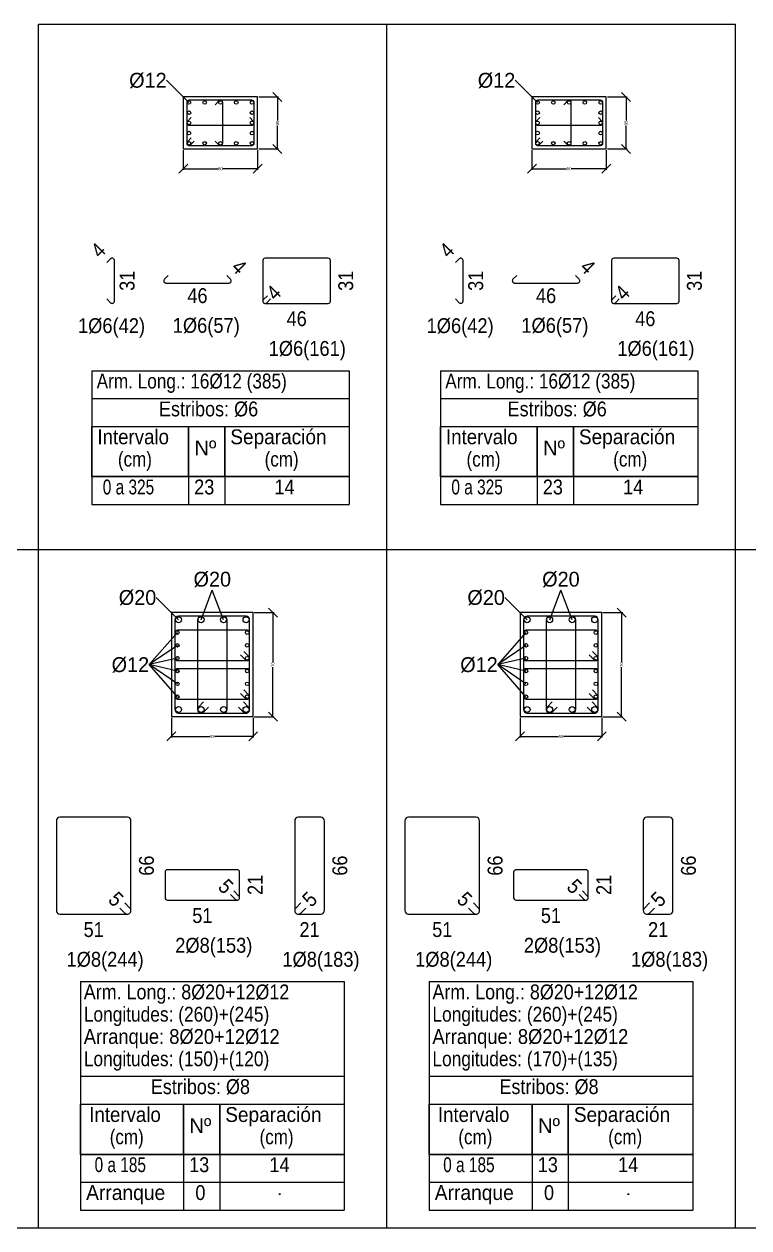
# Model space of a CAD drawing. Header units: millimetres. Extents: x 0 to 59.4, y 0 to 93.5.
# Drawn here: x 16.88 to 26.63, y 63.58 to 79.78 of the extents above; entities that cross this region are included whole.
import ezdxf
from ezdxf.enums import TextEntityAlignment as Align

# ---------------------------------------------------------------- set-up
doc = ezdxf.new("R2010")
doc.units = ezdxf.units.MM
for name, color, linetype, lineweight in [('ARM_LONGITUDINAL_Ø12', 171, 'Continuous', 9), ('ARM_LONGITUDINAL_Ø20', 30, 'Continuous', 9), ('ARM_TRANSVERSAL_DIMENSIONES_DE_LOS_ESTRIBOS', 122, 'Continuous', 9), ('ARM_TRANSVERSAL_REFERENCIA', 106, 'Continuous', 9), ('ARM_TRANSVERSAL_Ø6', 151, 'Continuous', 9), ('ARM_TRANSVERSAL_Ø8', 32, 'Continuous', 9), ('CUADRO_LINEAS', 7, 'Continuous', 9), ('CUADRO_LINEAS_DE_LA_TABLA_DE_DATOS_DE_LAS_COLUMNAS', 1, 'Continuous', 9), ('CUADRO_TEXTOS_DE_LA_TABLA_DE_DATOS_DE_LAS_COLUMNAS', 1, 'Continuous', 9), ('PILCPSECC_ARM_LONG_LINEAS_DE_LAS_ETIQUETAS_DE_LAS_POSICIONES_DE_ARMADO_LONGITUDINAL', 106, 'Continuous', 9), ('PILCPSECC_ARM_LONG_REFERENCIA', 106, 'Continuous', 9), ('SECC_COTAS', 122, 'Continuous', 9), ('SECC_HORMIGON', 1, 'Continuous', 9)]:
    doc.layers.add(name, color=color, linetype=linetype, lineweight=lineweight)
doc.styles.add('CYPETXT_0.06_romans', font='arial.ttf', dxfattribs={"height": 0.04})
doc.styles.add('CYPETXT_romans', font='arial.ttf', dxfattribs={"height": 0.2})
doc.dimstyles.new('cype_oblique', dxfattribs={"dimtxt": 0.18, "dimasz": 0.18, "dimexe": 0.015, "dimexo": 0.015, "dimgap": 0, "dimtad": 0, "dimdec": 4, "dimzin": 0, "dimdsep": 46, "dimtxsty": 'CYPETXT_0.06_romans', "dimblk": 'OBLIQUE', "dimtsz": 0.06, "dimcen": 0.09, "dimadec": 0, "dimazin": 0, "dimtfac": 1, "dimtdec": 4, "dimtofl": 0, "dimtmove": 2, "dimatfit": 3, "dimfxl": 1, "dimtolj": 1, "dimtzin": 0, "dimarcsym": 0})

# ---------------------------------------------------------------- blocks, each defined once
blk = doc.blocks.new('*D14')
at = {"layer": 'Defpoints', "color": 0, "transparency": 16777216}
for p in [(19.02, 78.098), (20.02, 78.098), (20.02, 77.832)]:
    blk.add_point(p, dxfattribs=at)
at = {"layer": 'SECC_COTAS', "color": 0, "lineweight": -2, "transparency": 16777216}
for p, q in [((19.02, 78.083), (19.02, 77.817)), ((20.02, 78.083), (20.02, 77.817)), ((18.96, 77.772), (19.08, 77.892)), ((19.02, 77.832), (19.487, 77.832)), ((20.02, 77.832), (19.553, 77.832)), ((19.96, 77.772), (20.08, 77.892))]:
    blk.add_line(p, q, dxfattribs=at)
at = {"layer": 'SECC_COTAS', "color": 0, "transparency": 16777216, "insert": (19.52, 77.832), "char_height": 0.04, "attachment_point": 5, "style": 'CYPETXT_0.06_romans'}
blk.add_mtext('\\A1;50', dxfattribs=at)
blk = doc.blocks.new('_OBLIQUE')
at = {"color": 0, "linetype": 'ByBlock', "lineweight": -2}
blk.add_line((-0.5, -0.5), (0.5, 0.5), dxfattribs=at)
blk = doc.blocks.new('*D15')
at = {"layer": 'Defpoints', "color": 0, "transparency": 16777216}
for p in [(20.02, 78.798), (20.286, 78.798), (20.02, 78.098)]:
    blk.add_point(p, dxfattribs=at)
at = {"layer": 'SECC_COTAS', "color": 0, "lineweight": -2, "transparency": 16777216}
for p, q in [((20.035, 78.798), (20.301, 78.798)), ((20.346, 78.738), (20.226, 78.858)), ((20.286, 78.798), (20.286, 78.481)), ((20.286, 78.098), (20.286, 78.415)), ((20.035, 78.098), (20.301, 78.098)), ((20.346, 78.038), (20.226, 78.158))]:
    blk.add_line(p, q, dxfattribs=at)
at = {"layer": 'SECC_COTAS', "color": 0, "transparency": 16777216, "insert": (20.286, 78.448), "char_height": 0.04, "attachment_point": 5, "rotation": 90, "style": 'CYPETXT_0.06_romans'}
blk.add_mtext('\\A1;35', dxfattribs=at)
blk = doc.blocks.new('*D16')
at = {"layer": 'Defpoints', "color": 0, "transparency": 16777216}
for p in [(23.71, 78.098), (24.71, 78.098), (24.71, 77.832)]:
    blk.add_point(p, dxfattribs=at)
at = {"layer": 'SECC_COTAS', "color": 0, "lineweight": -2, "transparency": 16777216}
for p, q in [((23.71, 78.083), (23.71, 77.817)), ((24.71, 78.083), (24.71, 77.817)), ((23.65, 77.772), (23.77, 77.892)), ((23.71, 77.832), (24.177, 77.832)), ((24.71, 77.832), (24.243, 77.832)), ((24.65, 77.772), (24.77, 77.892))]:
    blk.add_line(p, q, dxfattribs=at)
at = {"layer": 'SECC_COTAS', "color": 0, "transparency": 16777216, "insert": (24.21, 77.832), "char_height": 0.04, "attachment_point": 5, "style": 'CYPETXT_0.06_romans'}
blk.add_mtext('\\A1;50', dxfattribs=at)
blk = doc.blocks.new('*D17')
at = {"layer": 'Defpoints', "color": 0, "transparency": 16777216}
for p in [(24.71, 78.798), (24.976, 78.798), (24.71, 78.098)]:
    blk.add_point(p, dxfattribs=at)
at = {"layer": 'SECC_COTAS', "color": 0, "lineweight": -2, "transparency": 16777216}
for p, q in [((24.725, 78.798), (24.991, 78.798)), ((25.036, 78.738), (24.916, 78.858)), ((24.976, 78.798), (24.976, 78.481)), ((24.976, 78.098), (24.976, 78.415)), ((24.725, 78.098), (24.991, 78.098)), ((25.036, 78.038), (24.916, 78.158))]:
    blk.add_line(p, q, dxfattribs=at)
at = {"layer": 'SECC_COTAS', "color": 0, "transparency": 16777216, "insert": (24.976, 78.448), "char_height": 0.04, "attachment_point": 5, "rotation": 90, "style": 'CYPETXT_0.06_romans'}
blk.add_mtext('\\A1;35', dxfattribs=at)
blk = doc.blocks.new('*D38')
at = {"layer": 'Defpoints', "color": 0, "transparency": 16777216}
for p in [(18.86, 70.458), (19.96, 70.458), (19.96, 70.192)]:
    blk.add_point(p, dxfattribs=at)
at = {"layer": 'SECC_COTAS', "color": 0, "lineweight": -2, "transparency": 16777216}
for p, q in [((18.86, 70.443), (18.86, 70.177)), ((19.96, 70.443), (19.96, 70.177)), ((18.8, 70.132), (18.92, 70.252)), ((18.86, 70.192), (19.377, 70.192)), ((19.96, 70.192), (19.443, 70.192)), ((19.9, 70.132), (20.02, 70.252))]:
    blk.add_line(p, q, dxfattribs=at)
at = {"layer": 'SECC_COTAS', "color": 0, "transparency": 16777216, "insert": (19.41, 70.192), "char_height": 0.04, "attachment_point": 5, "style": 'CYPETXT_0.06_romans'}
blk.add_mtext('\\A1;55', dxfattribs=at)
blk = doc.blocks.new('*D39')
at = {"layer": 'Defpoints', "color": 0, "transparency": 16777216}
for p in [(19.96, 71.858), (20.226, 71.858), (19.96, 70.458)]:
    blk.add_point(p, dxfattribs=at)
at = {"layer": 'SECC_COTAS', "color": 0, "lineweight": -2, "transparency": 16777216}
for p, q in [((19.975, 71.858), (20.241, 71.858)), ((20.286, 71.798), (20.166, 71.918)), ((20.226, 71.858), (20.226, 71.191)), ((20.226, 70.458), (20.226, 71.126)), ((20.286, 70.398), (20.166, 70.518)), ((19.975, 70.458), (20.241, 70.458))]:
    blk.add_line(p, q, dxfattribs=at)
at = {"layer": 'SECC_COTAS', "color": 0, "transparency": 16777216, "insert": (20.226, 71.158), "char_height": 0.04, "attachment_point": 5, "rotation": 90, "style": 'CYPETXT_0.06_romans'}
blk.add_mtext('\\A1;70', dxfattribs=at)
blk = doc.blocks.new('*D40')
at = {"layer": 'Defpoints', "color": 0, "transparency": 16777216}
for p in [(23.55, 70.458), (24.65, 70.458), (24.65, 70.192)]:
    blk.add_point(p, dxfattribs=at)
at = {"layer": 'SECC_COTAS', "color": 0, "lineweight": -2, "transparency": 16777216}
for p, q in [((23.55, 70.443), (23.55, 70.177)), ((24.65, 70.443), (24.65, 70.177)), ((23.49, 70.132), (23.61, 70.252)), ((23.55, 70.192), (24.067, 70.192)), ((24.65, 70.192), (24.133, 70.192)), ((24.59, 70.132), (24.71, 70.252))]:
    blk.add_line(p, q, dxfattribs=at)
at = {"layer": 'SECC_COTAS', "color": 0, "transparency": 16777216, "insert": (24.1, 70.192), "char_height": 0.04, "attachment_point": 5, "style": 'CYPETXT_0.06_romans'}
blk.add_mtext('\\A1;55', dxfattribs=at)
blk = doc.blocks.new('*D41')
at = {"layer": 'Defpoints', "color": 0, "transparency": 16777216}
for p in [(24.65, 71.858), (24.916, 71.858), (24.65, 70.458)]:
    blk.add_point(p, dxfattribs=at)
at = {"layer": 'SECC_COTAS', "color": 0, "lineweight": -2, "transparency": 16777216}
for p, q in [((24.665, 71.858), (24.931, 71.858)), ((24.976, 71.798), (24.856, 71.918)), ((24.916, 71.858), (24.916, 71.191)), ((24.916, 70.458), (24.916, 71.126)), ((24.976, 70.398), (24.856, 70.518)), ((24.665, 70.458), (24.931, 70.458))]:
    blk.add_line(p, q, dxfattribs=at)
at = {"layer": 'SECC_COTAS', "color": 0, "transparency": 16777216, "insert": (24.916, 71.158), "char_height": 0.04, "attachment_point": 5, "rotation": 90, "style": 'CYPETXT_0.06_romans'}
blk.add_mtext('\\A1;70', dxfattribs=at)

msp = doc.modelspace()

# ---------------------------------------------------------------- linework, layer by layer
at = {"layer": 'ARM_LONGITUDINAL_Ø12'}
for centre in [(19.096, 78.72234), (19.308, 78.72234), (19.52, 78.72234), (19.732, 78.72234), (19.944, 78.72234), (23.786, 78.72234), (23.998, 78.72234), (24.21, 78.72234), (24.422, 78.72234), (24.634, 78.72234), (19.096, 78.58534), (19.944, 78.58534), (23.786, 78.58534), (24.634, 78.58534), (19.096, 78.44834), (19.944, 78.44834), (23.786, 78.44834), (24.634, 78.44834), (19.096, 78.31134), (19.944, 78.31134), (23.786, 78.31134), (24.634, 78.31134), (19.096, 78.17434), (19.308, 78.17434), (19.52, 78.17434), (19.732, 78.17434), (19.944, 78.17434), (23.786, 78.17434), (23.998, 78.17434), (24.21, 78.17434), (24.422, 78.17434), (24.634, 78.17434), (18.94, 71.58977), (19.88, 71.58977), (23.63, 71.58977), (24.57, 71.58977), (18.94, 71.4172), (19.88, 71.4172), (23.63, 71.4172), (24.57, 71.4172), (18.94, 71.24462), (19.88, 71.24462), (23.63, 71.24462), (24.57, 71.24462), (18.94, 71.07205), (19.88, 71.07205), (23.63, 71.07205), (24.57, 71.07205), (18.94, 70.89948), (19.88, 70.89948), (23.63, 70.89948), (24.57, 70.89948), (18.94, 70.72691), (19.88, 70.72691), (23.63, 70.72691), (24.57, 70.72691)]:
    msp.add_circle(centre, 0.024, dxfattribs=at)
at = {"layer": 'ARM_LONGITUDINAL_Ø20'}
for centre in [(18.956, 71.76234), (19.25867, 71.76234), (19.56133, 71.76234), (19.864, 71.76234), (23.646, 71.76234), (23.94867, 71.76234), (24.25133, 71.76234), (24.554, 71.76234), (18.956, 70.55434), (19.25867, 70.55434), (19.56133, 70.55434), (19.864, 70.55434), (23.646, 70.55434), (23.94867, 70.55434), (24.25133, 70.55434), (24.554, 70.55434)]:
    msp.add_circle(centre, 0.04, dxfattribs=at)
at = {"layer": 'ARM_TRANSVERSAL_Ø6'}
for points in [[(19.1257, 78.24646), (19.07479, 78.19555), (19.07106, 78.19101), (19.06828, 78.18582), (19.06658, 78.18019), (19.066, 78.17434), (19.06658, 78.16849), (19.06828, 78.16286), (19.07106, 78.15767), (19.07479, 78.15312), (19.07933, 78.14939), (19.08452, 78.14662), (19.09015, 78.14491), (19.096, 78.14434), (19.944, 78.14434), (19.95548, 78.14662), (19.96521, 78.15312), (19.97172, 78.16286), (19.974, 78.17434), (19.974, 78.72234), (19.97172, 78.73382), (19.96521, 78.74355), (19.95548, 78.75005), (19.944, 78.75234), (19.096, 78.75234), (19.08452, 78.75005), (19.07479, 78.74355), (19.06828, 78.73382), (19.066, 78.72234), (19.066, 78.17434), (19.06658, 78.16849), (19.06828, 78.16286), (19.07106, 78.15767), (19.07479, 78.15312), (19.07933, 78.14939), (19.08452, 78.14662), (19.09015, 78.14491), (19.096, 78.14434), (19.10185, 78.14491), (19.10748, 78.14662), (19.11267, 78.14939), (19.11721, 78.15312), (19.16812, 78.20404)], [(19.44788, 78.20404), (19.49879, 78.15312), (19.505, 78.14836), (19.51224, 78.14536), (19.52, 78.14434), (19.52668, 78.14509), (19.53302, 78.14731), (19.5387, 78.15088), (19.54345, 78.15563), (19.54703, 78.16132), (19.54925, 78.16766), (19.55, 78.17434), (19.55, 78.72234), (19.54925, 78.72901), (19.54703, 78.73535), (19.54345, 78.74104), (19.5387, 78.74579), (19.53302, 78.74937), (19.52668, 78.75159), (19.52, 78.75234), (19.51224, 78.75132), (19.505, 78.74832), (19.49879, 78.74355), (19.44788, 78.69264)], [(23.8157, 78.24646), (23.76479, 78.19555), (23.76106, 78.19101), (23.75828, 78.18582), (23.75658, 78.18019), (23.756, 78.17434), (23.75658, 78.16849), (23.75828, 78.16286), (23.76106, 78.15767), (23.76479, 78.15312), (23.76933, 78.14939), (23.77452, 78.14662), (23.78015, 78.14491), (23.786, 78.14434), (24.634, 78.14434), (24.64548, 78.14662), (24.65521, 78.15312), (24.66172, 78.16286), (24.664, 78.17434), (24.664, 78.72234), (24.66172, 78.73382), (24.65521, 78.74355), (24.64548, 78.75005), (24.634, 78.75234), (23.786, 78.75234), (23.77452, 78.75005), (23.76479, 78.74355), (23.75828, 78.73382), (23.756, 78.72234), (23.756, 78.17434), (23.75658, 78.16849), (23.75828, 78.16286), (23.76106, 78.15767), (23.76479, 78.15312), (23.76933, 78.14939), (23.77452, 78.14662), (23.78015, 78.14491), (23.786, 78.14434), (23.79185, 78.14491), (23.79748, 78.14662), (23.80267, 78.14939), (23.80721, 78.15312), (23.85812, 78.20404)], [(24.13788, 78.20404), (24.18879, 78.15312), (24.195, 78.14836), (24.20224, 78.14536), (24.21, 78.14434), (24.21668, 78.14509), (24.22302, 78.14731), (24.2287, 78.15088), (24.23345, 78.15563), (24.23703, 78.16132), (24.23925, 78.16766), (24.24, 78.17434), (24.24, 78.72234), (24.23925, 78.72901), (24.23703, 78.73535), (24.23345, 78.74104), (24.2287, 78.74579), (24.22302, 78.74937), (24.21668, 78.75159), (24.21, 78.75234), (24.20224, 78.75132), (24.195, 78.74832), (24.18879, 78.74355), (24.13788, 78.69264)], [(19.1257, 78.52046), (19.07479, 78.46955), (19.07002, 78.46334), (19.06702, 78.4561), (19.066, 78.44834), (19.06675, 78.44166), (19.06897, 78.43532), (19.07255, 78.42963), (19.0773, 78.42488), (19.08298, 78.42131), (19.08932, 78.41909), (19.096, 78.41834), (19.944, 78.41834), (19.95068, 78.41909), (19.95702, 78.42131), (19.9627, 78.42488), (19.96745, 78.42963), (19.97103, 78.43532), (19.97325, 78.44166), (19.974, 78.44834), (19.97298, 78.4561), (19.96998, 78.46334), (19.96521, 78.46955), (19.9143, 78.52046)], [(23.8157, 78.52046), (23.76479, 78.46955), (23.76002, 78.46334), (23.75702, 78.4561), (23.756, 78.44834), (23.75675, 78.44166), (23.75897, 78.43532), (23.76255, 78.42963), (23.7673, 78.42488), (23.77298, 78.42131), (23.77932, 78.41909), (23.786, 78.41834), (24.634, 78.41834), (24.64068, 78.41909), (24.64702, 78.42131), (24.6527, 78.42488), (24.65745, 78.42963), (24.66103, 78.43532), (24.66325, 78.44166), (24.664, 78.44834), (24.66298, 78.4561), (24.65998, 78.46334), (24.65521, 78.46955), (24.6043, 78.52046)], [(17.99123, 76.07939), (18.04214, 76.02848), (18.04836, 76.02371), (18.05559, 76.02072), (18.06336, 76.01969), (18.07003, 76.02045), (18.07637, 76.02267), (18.08206, 76.02624), (18.08681, 76.03099), (18.09039, 76.03668), (18.0926, 76.04302), (18.09336, 76.04969), (18.09336, 76.59769), (18.0926, 76.60437), (18.09039, 76.61071), (18.08681, 76.6164), (18.08206, 76.62115), (18.07637, 76.62472), (18.07003, 76.62694), (18.06336, 76.62769), (18.05559, 76.62667), (18.04836, 76.62368), (18.04214, 76.61891), (17.99123, 76.568)], [(20.1507, 76.12182), (20.09979, 76.07091), (20.09606, 76.06636), (20.09328, 76.06118), (20.09158, 76.05555), (20.091, 76.04969), (20.09158, 76.04384), (20.09328, 76.03821), (20.09606, 76.03303), (20.09979, 76.02848), (20.10433, 76.02475), (20.10952, 76.02198), (20.11515, 76.02027), (20.121, 76.01969), (20.969, 76.01969), (20.98048, 76.02198), (20.99021, 76.02848), (20.99672, 76.03821), (20.999, 76.04969), (20.999, 76.59769), (20.99672, 76.60918), (20.99021, 76.61891), (20.98048, 76.62541), (20.969, 76.62769), (20.121, 76.62769), (20.10952, 76.62541), (20.09979, 76.61891), (20.09328, 76.60918), (20.091, 76.59769), (20.091, 76.04969), (20.09158, 76.04384), (20.09328, 76.03821), (20.09606, 76.03303), (20.09979, 76.02848), (20.10433, 76.02475), (20.10952, 76.02198), (20.11515, 76.02027), (20.121, 76.01969), (20.12685, 76.02027), (20.13248, 76.02198), (20.13767, 76.02475), (20.14221, 76.02848), (20.19312, 76.07939)], [(22.68123, 76.07939), (22.73214, 76.02848), (22.73836, 76.02371), (22.74559, 76.02072), (22.75336, 76.01969), (22.76003, 76.02045), (22.76637, 76.02267), (22.77206, 76.02624), (22.77681, 76.03099), (22.78039, 76.03668), (22.7826, 76.04302), (22.78336, 76.04969), (22.78336, 76.59769), (22.7826, 76.60437), (22.78039, 76.61071), (22.77681, 76.6164), (22.77206, 76.62115), (22.76637, 76.62472), (22.76003, 76.62694), (22.75336, 76.62769), (22.74559, 76.62667), (22.73836, 76.62368), (22.73214, 76.61891), (22.68123, 76.568)], [(24.8407, 76.12182), (24.78979, 76.07091), (24.78606, 76.06636), (24.78328, 76.06118), (24.78158, 76.05555), (24.781, 76.04969), (24.78158, 76.04384), (24.78328, 76.03821), (24.78606, 76.03303), (24.78979, 76.02848), (24.79433, 76.02475), (24.79952, 76.02198), (24.80515, 76.02027), (24.811, 76.01969), (25.659, 76.01969), (25.67048, 76.02198), (25.68021, 76.02848), (25.68672, 76.03821), (25.689, 76.04969), (25.689, 76.59769), (25.68672, 76.60918), (25.68021, 76.61891), (25.67048, 76.62541), (25.659, 76.62769), (24.811, 76.62769), (24.79952, 76.62541), (24.78979, 76.61891), (24.78328, 76.60918), (24.781, 76.59769), (24.781, 76.04969), (24.78158, 76.04384), (24.78328, 76.03821), (24.78606, 76.03303), (24.78979, 76.02848), (24.79433, 76.02475), (24.79952, 76.02198), (24.80515, 76.02027), (24.811, 76.01969), (24.81685, 76.02027), (24.82248, 76.02198), (24.82767, 76.02475), (24.83221, 76.02848), (24.88312, 76.07939)], [(18.81596, 76.39582), (18.76504, 76.34491), (18.76028, 76.33869), (18.75728, 76.33146), (18.75626, 76.32369), (18.75701, 76.31702), (18.75923, 76.31068), (18.7628, 76.30499), (18.76755, 76.30024), (18.77324, 76.29667), (18.77958, 76.29445), (18.78626, 76.29369), (19.63426, 76.29369), (19.64093, 76.29445), (19.64727, 76.29667), (19.65296, 76.30024), (19.65771, 76.30499), (19.66129, 76.31068), (19.66351, 76.31702), (19.66426, 76.32369), (19.66324, 76.33146), (19.66024, 76.33869), (19.65547, 76.34491), (19.60456, 76.39582)], [(23.50596, 76.39582), (23.45504, 76.34491), (23.45028, 76.33869), (23.44728, 76.33146), (23.44626, 76.32369), (23.44701, 76.31702), (23.44923, 76.31068), (23.4528, 76.30499), (23.45755, 76.30024), (23.46324, 76.29667), (23.46958, 76.29445), (23.47626, 76.29369), (24.32426, 76.29369), (24.33093, 76.29445), (24.33727, 76.29667), (24.34296, 76.30024), (24.34771, 76.30499), (24.35129, 76.31068), (24.35351, 76.31702), (24.35426, 76.32369), (24.35324, 76.33146), (24.35024, 76.33869), (24.34547, 76.34491), (24.29456, 76.39582)]]:
    msp.add_lwpolyline(points, dxfattribs=at)
at = {"layer": 'ARM_TRANSVERSAL_Ø8'}
for points in [[(19.76218, 70.58828), (19.83006, 70.5204), (19.83733, 70.51443), (19.84563, 70.50999), (19.85464, 70.50726), (19.864, 70.50634), (19.87336, 70.50726), (19.88237, 70.50999), (19.89067, 70.51443), (19.89794, 70.5204), (19.90391, 70.52767), (19.90835, 70.53597), (19.91108, 70.54497), (19.912, 70.55434), (19.912, 71.76234), (19.90835, 71.78071), (19.89794, 71.79628), (19.88237, 71.80668), (19.864, 71.81034), (18.956, 71.81034), (18.93763, 71.80668), (18.92206, 71.79628), (18.91165, 71.78071), (18.908, 71.76234), (18.908, 70.55434), (18.91165, 70.53597), (18.92206, 70.5204), (18.93763, 70.50999), (18.956, 70.50634), (19.864, 70.50634), (19.87336, 70.50726), (19.88237, 70.50999), (19.89067, 70.51443), (19.89794, 70.5204), (19.90391, 70.52767), (19.90835, 70.53597), (19.91108, 70.54497), (19.912, 70.55434), (19.91108, 70.5637), (19.90835, 70.57271), (19.90391, 70.58101), (19.89794, 70.58828), (19.83006, 70.65616)], [(19.29261, 70.65616), (19.22473, 70.58828), (19.21876, 70.58101), (19.21432, 70.57271), (19.21159, 70.5637), (19.21067, 70.55434), (19.21159, 70.54497), (19.21432, 70.53597), (19.21876, 70.52767), (19.22473, 70.5204), (19.232, 70.51443), (19.2403, 70.50999), (19.2493, 70.50726), (19.25867, 70.50634), (19.56133, 70.50634), (19.5797, 70.50999), (19.59527, 70.5204), (19.60568, 70.53597), (19.60933, 70.55434), (19.60933, 71.76234), (19.60568, 71.78071), (19.59527, 71.79628), (19.5797, 71.80668), (19.56133, 71.81034), (19.25867, 71.81034), (19.2403, 71.80668), (19.22473, 71.79628), (19.21432, 71.78071), (19.21067, 71.76234), (19.21067, 70.55434), (19.21159, 70.54497), (19.21432, 70.53597), (19.21876, 70.52767), (19.22473, 70.5204), (19.232, 70.51443), (19.2403, 70.50999), (19.2493, 70.50726), (19.25867, 70.50634), (19.26803, 70.50726), (19.27704, 70.50999), (19.28533, 70.51443), (19.29261, 70.5204), (19.36049, 70.58828)], [(24.45218, 70.58828), (24.52006, 70.5204), (24.52733, 70.51443), (24.53563, 70.50999), (24.54464, 70.50726), (24.554, 70.50634), (24.56336, 70.50726), (24.57237, 70.50999), (24.58067, 70.51443), (24.58794, 70.5204), (24.59391, 70.52767), (24.59835, 70.53597), (24.60108, 70.54497), (24.602, 70.55434), (24.602, 71.76234), (24.59835, 71.78071), (24.58794, 71.79628), (24.57237, 71.80668), (24.554, 71.81034), (23.646, 71.81034), (23.62763, 71.80668), (23.61206, 71.79628), (23.60165, 71.78071), (23.598, 71.76234), (23.598, 70.55434), (23.60165, 70.53597), (23.61206, 70.5204), (23.62763, 70.50999), (23.646, 70.50634), (24.554, 70.50634), (24.56336, 70.50726), (24.57237, 70.50999), (24.58067, 70.51443), (24.58794, 70.5204), (24.59391, 70.52767), (24.59835, 70.53597), (24.60108, 70.54497), (24.602, 70.55434), (24.60108, 70.5637), (24.59835, 70.57271), (24.59391, 70.58101), (24.58794, 70.58828), (24.52006, 70.65616)], [(23.98261, 70.65616), (23.91473, 70.58828), (23.90876, 70.58101), (23.90432, 70.57271), (23.90159, 70.5637), (23.90067, 70.55434), (23.90159, 70.54497), (23.90432, 70.53597), (23.90876, 70.52767), (23.91473, 70.5204), (23.922, 70.51443), (23.9303, 70.50999), (23.9393, 70.50726), (23.94867, 70.50634), (24.25133, 70.50634), (24.2697, 70.50999), (24.28527, 70.5204), (24.29568, 70.53597), (24.29933, 70.55434), (24.29933, 71.76234), (24.29568, 71.78071), (24.28527, 71.79628), (24.2697, 71.80668), (24.25133, 71.81034), (23.94867, 71.81034), (23.9303, 71.80668), (23.91473, 71.79628), (23.90432, 71.78071), (23.90067, 71.76234), (23.90067, 70.55434), (23.90159, 70.54497), (23.90432, 70.53597), (23.90876, 70.52767), (23.91473, 70.5204), (23.922, 70.51443), (23.9303, 70.50999), (23.9393, 70.50726), (23.94867, 70.50634), (23.95803, 70.50726), (23.96704, 70.50999), (23.97533, 70.51443), (23.98261, 70.5204), (24.05049, 70.58828)], [(19.78949, 71.28988), (19.85737, 71.222), (19.86222, 71.21802), (19.86775, 71.21506), (19.87376, 71.21324), (19.88, 71.21262), (19.88624, 71.21324), (19.89225, 71.21506), (19.89778, 71.21802), (19.90263, 71.222), (19.90661, 71.22685), (19.90956, 71.23238), (19.91139, 71.23838), (19.912, 71.24462), (19.912, 71.58977), (19.90956, 71.60201), (19.90263, 71.61239), (19.89225, 71.61933), (19.88, 71.62177), (18.94, 71.62177), (18.92775, 71.61933), (18.91737, 71.61239), (18.91044, 71.60201), (18.908, 71.58977), (18.908, 71.24462), (18.91044, 71.23238), (18.91737, 71.222), (18.92775, 71.21506), (18.94, 71.21262), (19.88, 71.21262), (19.88624, 71.21324), (19.89225, 71.21506), (19.89778, 71.21802), (19.90263, 71.222), (19.90661, 71.22685), (19.90956, 71.23238), (19.91139, 71.23838), (19.912, 71.24462), (19.91161, 71.24963), (19.91043, 71.25451), (19.90851, 71.25915), (19.90589, 71.26343), (19.90263, 71.26725), (19.83475, 71.33513)], [(24.47949, 71.28988), (24.54737, 71.222), (24.55222, 71.21802), (24.55775, 71.21506), (24.56376, 71.21324), (24.57, 71.21262), (24.57624, 71.21324), (24.58225, 71.21506), (24.58778, 71.21802), (24.59263, 71.222), (24.59661, 71.22685), (24.59956, 71.23238), (24.60139, 71.23838), (24.602, 71.24462), (24.602, 71.58977), (24.59956, 71.60201), (24.59263, 71.61239), (24.58225, 71.61933), (24.57, 71.62177), (23.63, 71.62177), (23.61775, 71.61933), (23.60737, 71.61239), (23.60044, 71.60201), (23.598, 71.58977), (23.598, 71.24462), (23.60044, 71.23238), (23.60737, 71.222), (23.61775, 71.21506), (23.63, 71.21262), (24.57, 71.21262), (24.57624, 71.21324), (24.58225, 71.21506), (24.58778, 71.21802), (24.59263, 71.222), (24.59661, 71.22685), (24.59956, 71.23238), (24.60139, 71.23838), (24.602, 71.24462), (24.60161, 71.24963), (24.60043, 71.25451), (24.59851, 71.25915), (24.59589, 71.26343), (24.59263, 71.26725), (24.52475, 71.33513)], [(19.78949, 70.77216), (19.85737, 70.70428), (19.86222, 70.7003), (19.86775, 70.69735), (19.87376, 70.69552), (19.88, 70.69491), (19.88624, 70.69552), (19.89225, 70.69735), (19.89778, 70.7003), (19.90263, 70.70428), (19.90661, 70.70913), (19.90956, 70.71466), (19.91139, 70.72067), (19.912, 70.72691), (19.912, 71.07205), (19.90956, 71.0843), (19.90263, 71.09468), (19.89225, 71.10162), (19.88, 71.10405), (18.94, 71.10405), (18.92775, 71.10162), (18.91737, 71.09468), (18.91044, 71.0843), (18.908, 71.07205), (18.908, 70.72691), (18.91044, 70.71466), (18.91737, 70.70428), (18.92775, 70.69735), (18.94, 70.69491), (19.88, 70.69491), (19.88624, 70.69552), (19.89225, 70.69735), (19.89778, 70.7003), (19.90263, 70.70428), (19.90661, 70.70913), (19.90956, 70.71466), (19.91139, 70.72067), (19.912, 70.72691), (19.91139, 70.73315), (19.90956, 70.73916), (19.90661, 70.74469), (19.90263, 70.74954), (19.83475, 70.81742)], [(24.47949, 70.77216), (24.54737, 70.70428), (24.55222, 70.7003), (24.55775, 70.69735), (24.56376, 70.69552), (24.57, 70.69491), (24.57624, 70.69552), (24.58225, 70.69735), (24.58778, 70.7003), (24.59263, 70.70428), (24.59661, 70.70913), (24.59956, 70.71466), (24.60139, 70.72067), (24.602, 70.72691), (24.602, 71.07205), (24.59956, 71.0843), (24.59263, 71.09468), (24.58225, 71.10162), (24.57, 71.10405), (23.63, 71.10405), (23.61775, 71.10162), (23.60737, 71.09468), (23.60044, 71.0843), (23.598, 71.07205), (23.598, 70.72691), (23.60044, 70.71466), (23.60737, 70.70428), (23.61775, 70.69735), (23.63, 70.69491), (24.57, 70.69491), (24.57624, 70.69552), (24.58225, 70.69735), (24.58778, 70.7003), (24.59263, 70.70428), (24.59661, 70.70913), (24.59956, 70.71466), (24.60139, 70.72067), (24.602, 70.72691), (24.60139, 70.73315), (24.59956, 70.73916), (24.59661, 70.74469), (24.59263, 70.74954), (24.52475, 70.81742)], [(18.16618, 67.88328), (18.23406, 67.8154), (18.24133, 67.80943), (18.24963, 67.80499), (18.25864, 67.80226), (18.268, 67.80134), (18.27736, 67.80226), (18.28637, 67.80499), (18.29467, 67.80943), (18.30194, 67.8154), (18.30791, 67.82267), (18.31235, 67.83097), (18.31508, 67.83997), (18.316, 67.84934), (18.316, 69.05734), (18.31235, 69.07571), (18.30194, 69.09128), (18.28637, 69.10168), (18.268, 69.10534), (17.36, 69.10534), (17.34163, 69.10168), (17.32606, 69.09128), (17.31565, 69.07571), (17.312, 69.05734), (17.312, 67.84934), (17.31565, 67.83097), (17.32606, 67.8154), (17.34163, 67.80499), (17.36, 67.80134), (18.268, 67.80134), (18.27736, 67.80226), (18.28637, 67.80499), (18.29467, 67.80943), (18.30194, 67.8154), (18.30791, 67.82267), (18.31235, 67.83097), (18.31508, 67.83997), (18.316, 67.84934), (18.31508, 67.8587), (18.31235, 67.86771), (18.30791, 67.87601), (18.30194, 67.88328), (18.23406, 67.95116)], [(20.60061, 67.95116), (20.53273, 67.88328), (20.52676, 67.87601), (20.52232, 67.86771), (20.51959, 67.8587), (20.51867, 67.84934), (20.51959, 67.83997), (20.52232, 67.83097), (20.52676, 67.82267), (20.53273, 67.8154), (20.54, 67.80943), (20.5483, 67.80499), (20.5573, 67.80226), (20.56667, 67.80134), (20.86933, 67.80134), (20.8877, 67.80499), (20.90327, 67.8154), (20.91368, 67.83097), (20.91733, 67.84934), (20.91733, 69.05734), (20.91368, 69.07571), (20.90327, 69.09128), (20.8877, 69.10168), (20.86933, 69.10534), (20.56667, 69.10534), (20.5483, 69.10168), (20.53273, 69.09128), (20.52232, 69.07571), (20.51867, 69.05734), (20.51867, 67.84934), (20.51959, 67.83997), (20.52232, 67.83097), (20.52676, 67.82267), (20.53273, 67.8154), (20.54, 67.80943), (20.5483, 67.80499), (20.5573, 67.80226), (20.56667, 67.80134), (20.57603, 67.80226), (20.58504, 67.80499), (20.59333, 67.80943), (20.60061, 67.8154), (20.66849, 67.88328)], [(22.85618, 67.88328), (22.92406, 67.8154), (22.93133, 67.80943), (22.93963, 67.80499), (22.94864, 67.80226), (22.958, 67.80134), (22.96736, 67.80226), (22.97637, 67.80499), (22.98467, 67.80943), (22.99194, 67.8154), (22.99791, 67.82267), (23.00235, 67.83097), (23.00508, 67.83997), (23.006, 67.84934), (23.006, 69.05734), (23.00235, 69.07571), (22.99194, 69.09128), (22.97637, 69.10168), (22.958, 69.10534), (22.05, 69.10534), (22.03163, 69.10168), (22.01606, 69.09128), (22.00565, 69.07571), (22.002, 69.05734), (22.002, 67.84934), (22.00565, 67.83097), (22.01606, 67.8154), (22.03163, 67.80499), (22.05, 67.80134), (22.958, 67.80134), (22.96736, 67.80226), (22.97637, 67.80499), (22.98467, 67.80943), (22.99194, 67.8154), (22.99791, 67.82267), (23.00235, 67.83097), (23.00508, 67.83997), (23.006, 67.84934), (23.00508, 67.8587), (23.00235, 67.86771), (22.99791, 67.87601), (22.99194, 67.88328), (22.92406, 67.95116)], [(25.29061, 67.95116), (25.22273, 67.88328), (25.21676, 67.87601), (25.21232, 67.86771), (25.20959, 67.8587), (25.20867, 67.84934), (25.20959, 67.83997), (25.21232, 67.83097), (25.21676, 67.82267), (25.22273, 67.8154), (25.23, 67.80943), (25.2383, 67.80499), (25.2473, 67.80226), (25.25667, 67.80134), (25.55933, 67.80134), (25.5777, 67.80499), (25.59327, 67.8154), (25.60368, 67.83097), (25.60733, 67.84934), (25.60733, 69.05734), (25.60368, 69.07571), (25.59327, 69.09128), (25.5777, 69.10168), (25.55933, 69.10534), (25.25667, 69.10534), (25.2383, 69.10168), (25.22273, 69.09128), (25.21232, 69.07571), (25.20867, 69.05734), (25.20867, 67.84934), (25.20959, 67.83997), (25.21232, 67.83097), (25.21676, 67.82267), (25.22273, 67.8154), (25.23, 67.80943), (25.2383, 67.80499), (25.2473, 67.80226), (25.25667, 67.80134), (25.26603, 67.80226), (25.27504, 67.80499), (25.28333, 67.80943), (25.29061, 67.8154), (25.35849, 67.88328)], [(19.65549, 68.06716), (19.72337, 67.99928), (19.72822, 67.9953), (19.73375, 67.99235), (19.73976, 67.99052), (19.746, 67.98991), (19.75224, 67.99052), (19.75825, 67.99235), (19.76378, 67.9953), (19.76863, 67.99928), (19.77261, 68.00413), (19.77556, 68.00966), (19.77739, 68.01567), (19.778, 68.02191), (19.778, 68.36705), (19.77556, 68.3793), (19.76863, 68.38968), (19.75825, 68.39662), (19.746, 68.39905), (18.806, 68.39905), (18.79375, 68.39662), (18.78337, 68.38968), (18.77644, 68.3793), (18.774, 68.36705), (18.774, 68.02191), (18.77644, 68.00966), (18.78337, 67.99928), (18.79375, 67.99235), (18.806, 67.98991), (19.746, 67.98991), (19.75224, 67.99052), (19.75825, 67.99235), (19.76378, 67.9953), (19.76863, 67.99928), (19.77261, 68.00413), (19.77556, 68.00966), (19.77739, 68.01567), (19.778, 68.02191), (19.77739, 68.02815), (19.77556, 68.03416), (19.77261, 68.03969), (19.76863, 68.04454), (19.70075, 68.11242)], [(24.34549, 68.06716), (24.41337, 67.99928), (24.41822, 67.9953), (24.42375, 67.99235), (24.42976, 67.99052), (24.436, 67.98991), (24.44224, 67.99052), (24.44825, 67.99235), (24.45378, 67.9953), (24.45863, 67.99928), (24.46261, 68.00413), (24.46556, 68.00966), (24.46739, 68.01567), (24.468, 68.02191), (24.468, 68.36705), (24.46556, 68.3793), (24.45863, 68.38968), (24.44825, 68.39662), (24.436, 68.39905), (23.496, 68.39905), (23.48375, 68.39662), (23.47337, 68.38968), (23.46644, 68.3793), (23.464, 68.36705), (23.464, 68.02191), (23.46644, 68.00966), (23.47337, 67.99928), (23.48375, 67.99235), (23.496, 67.98991), (24.436, 67.98991), (24.44224, 67.99052), (24.44825, 67.99235), (24.45378, 67.9953), (24.45863, 67.99928), (24.46261, 68.00413), (24.46556, 68.00966), (24.46739, 68.01567), (24.468, 68.02191), (24.46739, 68.02815), (24.46556, 68.03416), (24.46261, 68.03969), (24.45863, 68.04454), (24.39075, 68.11242)]]:
    msp.add_lwpolyline(points, dxfattribs=at)
at = {"layer": 'CUADRO_LINEAS'}
for p, q in [((17.07, 72.70834), (17.07, 79.77834)), ((17.07, 79.77834), (21.76, 79.77834)), ((21.76, 72.70834), (21.76, 79.77834)), ((21.76, 79.77834), (26.45, 79.77834)), ((26.45, 72.70834), (26.45, 79.77834)), ((12.38, 72.70834), (17.07, 72.70834)), ((17.07, 63.57834), (17.07, 72.70834)), ((17.07, 72.70834), (21.76, 72.70834)), ((21.76, 63.57834), (21.76, 72.70834)), ((21.76, 72.70834), (26.45, 72.70834)), ((26.45, 63.57834), (26.45, 72.70834)), ((26.45, 72.70834), (30.76, 72.70834))]:
    msp.add_line(p, q, dxfattribs=at)
msp.add_lwpolyline([(3, 63.57834), (7.69, 63.57834), (12.38, 63.57834), (17.07, 63.57834), (21.76, 63.57834), (26.45, 63.57834), (30.76, 63.57834), (34.79, 63.57834), (38.82, 63.57834), (42.85, 63.57834), (47.62, 63.57834), (51.65, 63.57834), (55.68, 63.57834)], dxfattribs=at)
at = {"layer": 'CUADRO_LINEAS_DE_LA_TABLA_DE_DATOS_DE_LAS_COLUMNAS'}
for p, q in [((17.78907, 75.11369), (21.25093, 75.11369)), ((17.78907, 75.11369), (17.78907, 73.313)), ((21.25093, 75.11369), (21.25093, 73.313)), ((22.47907, 75.11369), (25.94093, 75.11369)), ((22.47907, 75.11369), (22.47907, 73.313)), ((25.94093, 75.11369), (25.94093, 73.313)), ((17.78907, 74.73854), (21.25093, 74.73854)), ((22.47907, 74.73854), (25.94093, 74.73854)), ((17.78907, 74.36338), (21.25093, 74.36338)), ((17.78916, 74.36329), (21.25084, 74.36329)), ((17.78916, 74.36329), (17.78916, 73.31309)), ((19.09099, 74.36329), (19.09099, 73.31309)), ((19.57715, 74.36329), (19.57715, 73.31309)), ((21.25084, 74.36329), (21.25084, 73.31309)), ((22.47907, 74.36338), (25.94093, 74.36338)), ((22.47916, 74.36329), (25.94084, 74.36329)), ((22.47916, 74.36329), (22.47916, 73.31309)), ((23.78099, 74.36329), (23.78099, 73.31309)), ((24.26715, 74.36329), (24.26715, 73.31309)), ((25.94084, 74.36329), (25.94084, 73.31309)), ((17.78916, 73.68825), (21.25084, 73.68825)), ((22.47916, 73.68825), (25.94084, 73.68825)), ((17.78907, 73.313), (21.25093, 73.313)), ((17.78916, 73.31309), (21.25084, 73.31309)), ((22.47907, 73.313), (25.94093, 73.313)), ((22.47916, 73.31309), (25.94084, 73.31309)), ((17.63708, 66.89334), (21.18292, 66.89334)), ((17.63708, 66.89334), (17.63708, 63.81782)), ((21.18292, 66.89334), (21.18292, 63.81782)), ((22.32708, 66.89334), (25.87292, 66.89334)), ((22.32708, 66.89334), (22.32708, 63.81782)), ((25.87292, 66.89334), (25.87292, 63.81782)), ((17.63708, 65.61851), (21.18292, 65.61851)), ((22.32708, 65.61851), (25.87292, 65.61851)), ((17.63708, 65.24335), (21.18292, 65.24335)), ((17.63716, 65.24327), (21.18284, 65.24327)), ((17.63716, 65.24327), (17.63716, 63.81791)), ((19.02299, 65.24327), (19.02299, 63.81791)), ((19.50914, 65.24327), (19.50914, 63.81791)), ((21.18284, 65.24327), (21.18284, 63.81791)), ((22.32708, 65.24335), (25.87292, 65.24335)), ((22.32716, 65.24327), (25.87284, 65.24327)), ((22.32716, 65.24327), (22.32716, 63.81791)), ((23.71299, 65.24327), (23.71299, 63.81791)), ((24.19914, 65.24327), (24.19914, 63.81791)), ((25.87284, 65.24327), (25.87284, 63.81791)), ((17.63716, 64.56822), (21.18284, 64.56822)), ((22.32716, 64.56822), (25.87284, 64.56822)), ((17.63716, 64.19306), (21.18284, 64.19306)), ((22.32716, 64.19306), (25.87284, 64.19306)), ((17.63708, 63.81782), (21.18292, 63.81782)), ((17.63716, 63.81791), (21.18284, 63.81791)), ((22.32708, 63.81782), (25.87292, 63.81782)), ((22.32716, 63.81791), (25.87284, 63.81791))]:
    msp.add_line(p, q, dxfattribs=at)
at = {"layer": 'CUADRO_LINEAS_DE_LA_TABLA_DE_DATOS_DE_LAS_COLUMNAS', "color": 7, "true_color": 0xf2f1f0}
for points in [[(17.78916, 74.36329), (19.09099, 74.36329), (19.09099, 73.68825), (17.78916, 73.68825)], [(19.09099, 74.36329), (19.57715, 74.36329), (19.57715, 73.68825), (19.09099, 73.68825)], [(19.57715, 74.36329), (21.25084, 74.36329), (21.25084, 73.68825), (19.57715, 73.68825)], [(22.47916, 74.36329), (23.78099, 74.36329), (23.78099, 73.68825), (22.47916, 73.68825)], [(23.78099, 74.36329), (24.26715, 74.36329), (24.26715, 73.68825), (23.78099, 73.68825)], [(24.26715, 74.36329), (25.94084, 74.36329), (25.94084, 73.68825), (24.26715, 73.68825)], [(17.63716, 65.24327), (19.02299, 65.24327), (19.02299, 64.56822), (17.63716, 64.56822)], [(19.02299, 65.24327), (19.50914, 65.24327), (19.50914, 64.56822), (19.02299, 64.56822)], [(19.50914, 65.24327), (21.18284, 65.24327), (21.18284, 64.56822), (19.50914, 64.56822)], [(22.32716, 65.24327), (23.71299, 65.24327), (23.71299, 64.56822), (22.32716, 64.56822)], [(23.71299, 65.24327), (24.19914, 65.24327), (24.19914, 64.56822), (23.71299, 64.56822)], [(24.19914, 65.24327), (25.87284, 65.24327), (25.87284, 64.56822), (24.19914, 64.56822)]]:
    msp.add_lwpolyline(points, close=True, dxfattribs=at)
at = {"layer": 'PILCPSECC_ARM_LONG_LINEAS_DE_LAS_ETIQUETAS_DE_LAS_POSICIONES_DE_ARMADO_LONGITUDINAL'}
for points in [[(19.096, 78.72234), (18.796, 79.02234)], [(23.786, 78.72234), (23.486, 79.02234)], [(19.25867, 71.76234), (19.41, 72.15834)], [(19.56133, 71.76234), (19.41, 72.15834)], [(23.94867, 71.76234), (24.1, 72.15834)], [(24.25133, 71.76234), (24.1, 72.15834)], [(18.956, 71.76234), (18.656, 72.06234)], [(23.646, 71.76234), (23.346, 72.06234)], [(18.94, 71.58977), (18.56, 71.15834)], [(23.63, 71.58977), (23.25, 71.15834)], [(18.94, 71.4172), (18.56, 71.15834)], [(23.63, 71.4172), (23.25, 71.15834)], [(18.94, 71.24462), (18.56, 71.15834)], [(18.94, 70.72691), (18.56, 71.15834)], [(18.94, 70.89948), (18.56, 71.15834)], [(18.94, 71.07205), (18.56, 71.15834)], [(23.63, 71.24462), (23.25, 71.15834)], [(23.63, 70.72691), (23.25, 71.15834)], [(23.63, 70.89948), (23.25, 71.15834)], [(23.63, 71.07205), (23.25, 71.15834)]]:
    msp.add_lwpolyline(points, dxfattribs=at)
at = {"layer": 'SECC_HORMIGON'}
for points in [[(19.02, 78.09834), (20.02, 78.09834), (20.02, 78.79834), (19.02, 78.79834), (19.02, 78.09834)], [(23.71, 78.09834), (24.71, 78.09834), (24.71, 78.79834), (23.71, 78.79834), (23.71, 78.09834)], [(18.86, 70.45834), (19.96, 70.45834), (19.96, 71.85834), (18.86, 71.85834), (18.86, 70.45834)], [(23.55, 70.45834), (24.65, 70.45834), (24.65, 71.85834), (23.55, 71.85834), (23.55, 70.45834)]]:
    msp.add_lwpolyline(points, close=True, dxfattribs=at)

# ---------------------------------------------------------------- texts
at = {"layer": 'ARM_TRANSVERSAL_DIMENSIONES_DE_LOS_ESTRIBOS', "style": 'CYPETXT_romans', "width": 0.872274}
for rotation, p in [(45, (17.94598, 76.66416)), (45, (22.63598, 76.66416)), (315, (19.70073, 76.44107)), (315, (24.39073, 76.44107))]:
    msp.add_text('4', height=0.2, rotation=rotation, dxfattribs=at).set_placement(p, align=Align.CENTER)
for s, p in [('31', (18.16336, 76.32369)), ('31', (21.105, 76.32369)), ('31', (22.85336, 76.32369)), ('31', (25.795, 76.32369)), ('66', (18.424, 68.45334)), ('66', (21.02533, 68.45334)), ('66', (23.114, 68.45334)), ('66', (25.71533, 68.45334)), ('21', (19.886, 68.19448)), ('21', (24.576, 68.19448))]:
    msp.add_text(s, height=0.2, rotation=90, dxfattribs=at).set_placement(p, align=Align.TOP_CENTER)
for s, p in [('46', (19.21026, 76.22369)), ('46', (23.90026, 76.22369)), ('46', (20.545, 75.91369)), ('46', (25.235, 75.91369)), ('51', (19.276, 67.88191)), ('51', (23.966, 67.88191)), ('51', (17.814, 67.69334)), ('21', (20.718, 67.69334)), ('51', (22.504, 67.69334)), ('21', (25.408, 67.69334))]:
    msp.add_text(s, height=0.2, dxfattribs=at).set_placement(p, align=Align.TOP_CENTER)
for s, rotation, p in [('4', 45, (20.23555, 76.16425)), ('4', 45, (24.92555, 76.16425)), ('5', 315, (19.59326, 68.17464)), ('5', 315, (24.28326, 68.17464)), ('5', 315, (18.11526, 68.00207)), ('5', 45, (20.7194, 68.00207)), ('5', 315, (22.80526, 68.00207)), ('5', 45, (25.4094, 68.00207))]:
    msp.add_text(s, height=0.2, rotation=rotation, dxfattribs=at).set_placement(p, align=Align.MIDDLE_CENTER)
at = {"layer": 'ARM_TRANSVERSAL_REFERENCIA', "style": 'CYPETXT_romans'}
for s, width, p in [('1%%c6(42)', 0.880523, (18.05426, 75.71969)), ('1%%c6(57)', 0.880523, (19.3289, 75.72369)), ('1%%c6(42)', 0.880523, (22.74426, 75.71969)), ('1%%c6(57)', 0.880523, (24.0189, 75.72369)), ('1%%c6(161)', 0.879425, (20.68754, 75.41369)), ('1%%c6(161)', 0.879425, (25.37754, 75.41369)), ('2%%c8(153)', 0.879425, (19.43, 67.38191)), ('2%%c8(153)', 0.879425, (24.12, 67.38191)), ('1%%c8(244)', 0.879425, (17.968, 67.19334)), ('1%%c8(183)', 0.879425, (20.872, 67.19334)), ('1%%c8(244)', 0.879425, (22.658, 67.19334)), ('1%%c8(183)', 0.879425, (25.562, 67.19334))]:
    msp.add_text(s, height=0.2, dxfattribs=dict(at, width=width)).set_placement(p, align=Align.MIDDLE_CENTER)
at = {"layer": 'CUADRO_TEXTOS_DE_LA_TABLA_DE_DATOS_DE_LAS_COLUMNAS', "style": 'CYPETXT_romans'}
for s, width, p in [('Arm. Long.: 16%%c12 (385)', 0.827687, (17.8541, 74.87452)), ('Arm. Long.: 16%%c12 (385)', 0.827687, (22.5441, 74.87452)), ('Estribos: %%c6', 0.868241, (18.6923, 74.49936)), ('Estribos: %%c6', 0.868241, (23.3823, 74.49936)), ('Intervalo', 0.898545, (17.86434, 74.12412)), ('Separación', 0.916298, (19.65233, 74.12412)), ('Intervalo', 0.898545, (22.55434, 74.12412)), ('Separación', 0.916298, (24.34233, 74.12412)), ('(cm)', 0.818699, (18.14019, 73.82423)), ('Nº', 0.966527, (19.17067, 73.97417)), ('(cm)', 0.818699, (20.11411, 73.82423)), ('(cm)', 0.818699, (22.83019, 73.82423)), ('Nº', 0.966527, (23.86067, 73.97417)), ('(cm)', 0.818699, (24.80411, 73.82423)), ('0 a 325', 0.742213, (17.93631, 73.44907)), ('23', 0.871952, (19.16618, 73.44907)), ('14', 0.871952, (20.2461, 73.44907)), ('0 a 325', 0.742213, (22.62631, 73.44907)), ('23', 0.871952, (23.85618, 73.44907)), ('14', 0.871952, (24.9361, 73.44907)), ('Arm. Long.: 8%%c20+12%%c12', 0.861888, (17.68119, 66.65416)), ('Arm. Long.: 8%%c20+12%%c12', 0.861888, (22.37119, 66.65416)), ('Longitudes: (260)+(245)', 0.834668, (17.68119, 66.35427)), ('Longitudes: (260)+(245)', 0.834668, (22.37119, 66.35427)), ('Arranque: 8%%c20+12%%c12', 0.881303, (17.68119, 66.05438)), ('Arranque: 8%%c20+12%%c12', 0.881303, (22.37119, 66.05438)), ('Longitudes: (150)+(120)', 0.834668, (17.68119, 65.7545)), ('Longitudes: (170)+(135)', 0.834668, (22.37119, 65.7545)), ('Estribos: %%c8', 0.868241, (18.5823, 65.37934)), ('Estribos: %%c8', 0.868241, (23.2723, 65.37934)), ('Intervalo', 0.898545, (17.75434, 65.00409)), ('Separación', 0.916298, (19.58433, 65.00409)), ('Intervalo', 0.898545, (22.44434, 65.00409)), ('Separación', 0.916298, (24.27433, 65.00409)), ('Nº', 0.966527, (19.10266, 64.85415)), ('Nº', 0.966527, (23.79266, 64.85415)), ('(cm)', 0.818699, (18.03019, 64.70421)), ('(cm)', 0.818699, (20.0461, 64.70421)), ('(cm)', 0.818699, (22.72019, 64.70421)), ('(cm)', 0.818699, (24.7361, 64.70421)), ('0 a 185', 0.742213, (17.82631, 64.32905)), ('13', 0.871952, (19.09817, 64.32905)), ('14', 0.871952, (20.1781, 64.32905)), ('0 a 185', 0.742213, (22.51631, 64.32905)), ('13', 0.871952, (23.78817, 64.32905)), ('14', 0.871952, (24.8681, 64.32905)), ('Arranque', 0.926195, (17.71235, 63.95389)), ('0', 0.871952, (19.18208, 63.95389)), ('Arranque', 0.926195, (22.40235, 63.95389)), ('0', 0.871952, (23.87208, 63.95389)), ('-', 0.397444, (20.29654, 63.95389)), ('-', 0.397444, (24.98654, 63.95389))]:
    msp.add_text(s, height=0.2, dxfattribs=dict(at, width=width)).set_placement(p)
at = {"layer": 'PILCPSECC_ARM_LONG_REFERENCIA', "style": 'CYPETXT_romans', "width": 0.955414}
for s, p in [('%%c12', (18.796, 79.02234)), ('%%c12', (23.486, 79.02234)), ('%%c20', (18.656, 72.06234)), ('%%c20', (23.346, 72.06234)), ('%%c12', (18.56, 71.15834)), ('%%c12', (23.25, 71.15834))]:
    msp.add_text(s, height=0.2, dxfattribs=at).set_placement(p, align=Align.MIDDLE_RIGHT)
for p in [(19.41, 72.30834), (24.1, 72.30834)]:
    msp.add_text('%%c20', height=0.2, dxfattribs=at).set_placement(p, align=Align.MIDDLE_CENTER)

# ---------------------------------------------------------------- dimensions: what is measured, and where the dimension line sits
at = {"layer": 'SECC_COTAS'}
for p1, p2, text, picture, middle in [((20.02, 78.09834), (20.02, 78.79834), '35', '*D15', (20.286, 78.44834)), ((24.71, 78.09834), (24.71, 78.79834), '35', '*D17', (24.976, 78.44834)), ((19.02, 78.09834), (20.02, 78.09834), '50', '*D14', (19.52, 77.83234)), ((23.71, 78.09834), (24.71, 78.09834), '50', '*D16', (24.21, 77.83234)), ((19.96, 70.45834), (19.96, 71.85834), '70', '*D39', (20.226, 71.15834)), ((24.65, 70.45834), (24.65, 71.85834), '70', '*D41', (24.916, 71.15834)), ((18.86, 70.45834), (19.96, 70.45834), '55', '*D38', (19.41, 70.19234)), ((23.55, 70.45834), (24.65, 70.45834), '55', '*D40', (24.1, 70.19234))]:
    dim = msp.add_aligned_dim(p1=p1, p2=p2, distance=-0.266, text=text, dimstyle='cype_oblique', dxfattribs=at)
    dim.commit()
    dim.dimension.update_dxf_attribs({"geometry": picture, "text_midpoint": middle})

doc.saveas('drawing.dxf')
